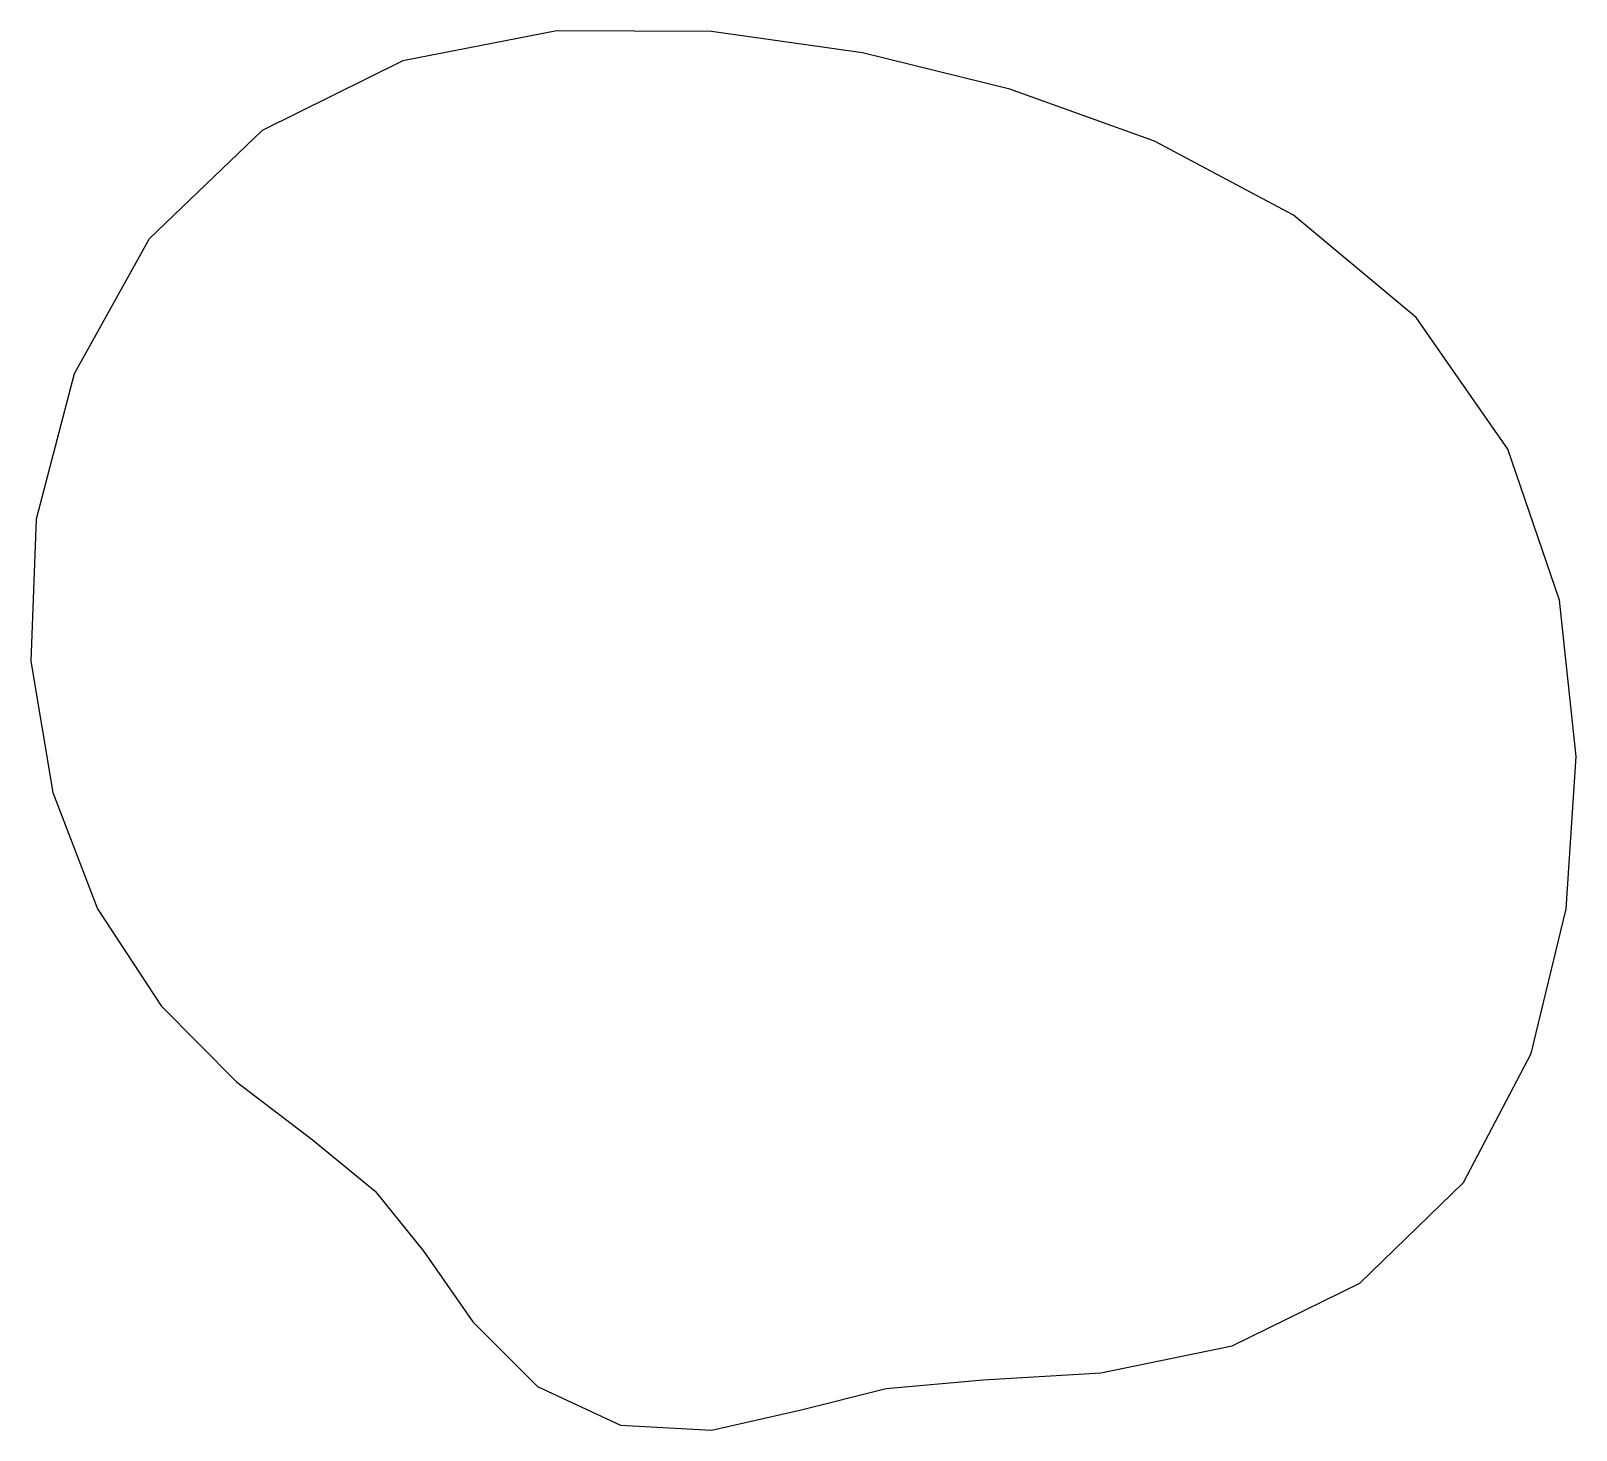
# Model space of a CAD drawing. Header units: metres. Extents: x -64 to 81, y -49 to 82.
import ezdxf

# ---------------------------------------------------------------- set-up
doc = ezdxf.new("R2010")
doc.units = ezdxf.units.M

msp = doc.modelspace()

# ---------------------------------------------------------------- linework, layer by layer
for p, q in [((-14.48, 82.13), (-28.87, 79.32)), ((0, 82.07), (-14.48, 82.13)), ((14.12, 80.08), (0, 82.07)), ((27.91, 76.68), (14.12, 80.08)), ((-28.87, 79.32), (-42.04, 72.81)), ((41.45, 71.8), (27.91, 76.68)), ((-42.04, 72.81), (-52.59, 62.67)), ((54.45, 64.89), (41.45, 71.8)), ((65.92, 55.31), (54.45, 64.89)), ((-52.59, 62.67), (-59.63, 50.04)), ((74.49, 43.01), (65.92, 55.31)), ((-59.63, 50.04), (-63.17, 36.47)), ((79.35, 28.88), (74.49, 43.01)), ((-63.17, 36.47), (-63.67, 23.17)), ((80.89, 14.26), (79.35, 28.88)), ((-63.67, 23.17), (-61.62, 10.87)), ((79.95, 0), (80.89, 14.26)), ((-61.62, 10.87), (-57.43, 0)), ((-57.43, 0), (-51.48, -9.08)), ((76.68, -13.52), (79.95, 0)), ((-51.48, -9.08), (-44.43, -16.17)), ((70.37, -25.61), (76.68, -13.52)), ((-44.43, -16.17), (-37.37, -21.58)), ((-37.37, -21.58), (-31.47, -26.4)), ((60.65, -35.02), (70.37, -25.61)), ((-31.47, -26.4), (-26.9, -32.06)), ((-26.9, -32.06), (-22.31, -38.64)), ((48.7, -40.87), (60.65, -35.02)), ((-22.31, -38.64), (-16.26, -44.67)), ((36.42, -43.41), (48.7, -40.87)), ((-16.26, -44.67), (-8.52, -48.31)), ((16.33, -44.88), (25.43, -44.05)), ((25.43, -44.05), (36.42, -43.41)), ((8.27, -46.91), (16.33, -44.88)), ((0, -48.76), (8.27, -46.91)), ((-8.52, -48.31), (0, -48.76))]:
    msp.add_line(p, q)

doc.saveas('drawing.dxf')
